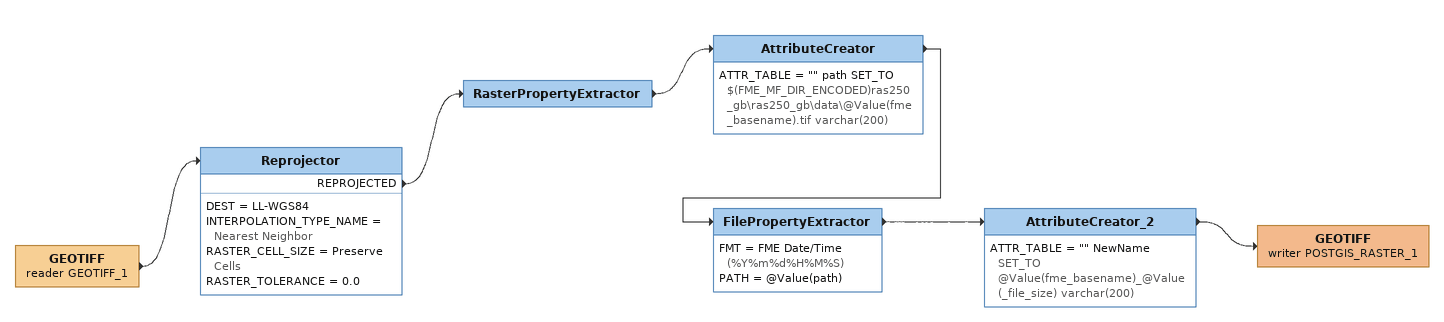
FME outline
GEOTIFF (reader GEOTIFF_1)
    -> Reprojector
Reprojector
    DEST = LL-WGS84
    INTERPOLATION_TYPE_NAME = Nearest Neighbor
    RASTER_CELL_SIZE = Preserve Cells
    RASTER_TOLERANCE = 0.0
    REPROJECTED -> RasterPropertyExtractor
RasterPropertyExtractor
    -> AttributeCreator
AttributeCreator
    ATTR_TABLE = "" path SET_TO $(FME_MF_DIR_ENCODED)ras250_gb\ras250_gb\data\@Value(fme_basename).tif varchar(200)
    -> FilePropertyExtractor
FilePropertyExtractor
    FMT = FME Date/Time (%Y%m%d%H%M%S)
    PATH = @Value(path)
    -> AttributeCreator_2
AttributeCreator_2
    ATTR_TABLE = "" NewName SET_TO @Value(fme_basename)_@Value(_file_size) varchar(200)
    -> GEOTIFF (writer POSTGIS_RASTER_1)
GEOTIFF (writer POSTGIS_RASTER_1)
